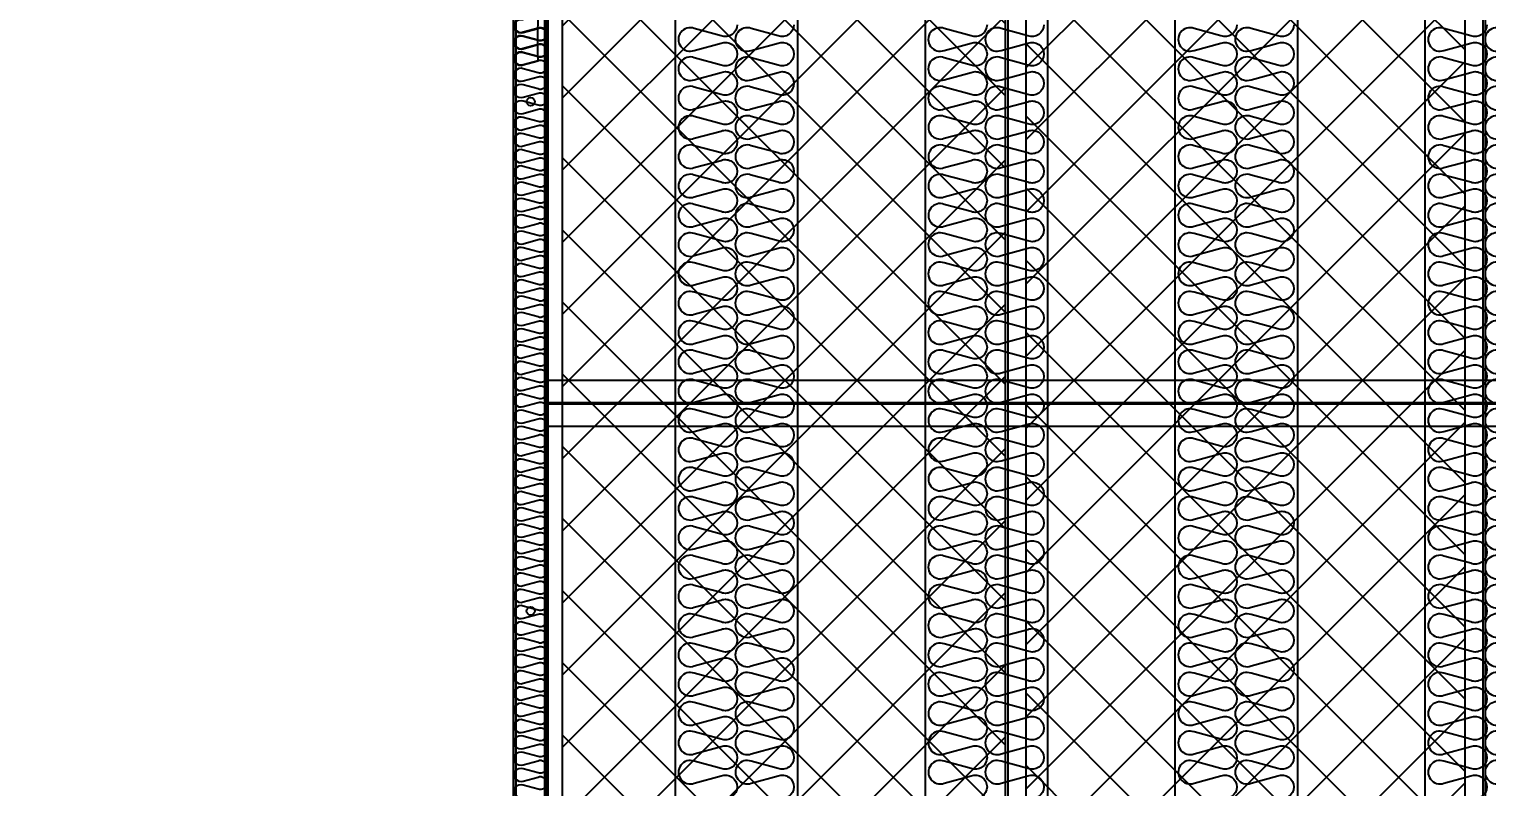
# Model space of a CAD drawing. Header units: millimetres. Extents: x 2773 to 32180, y 2797 to 23592.
# Drawn here: x 21079 to 22864, y 10615 to 11543 of the extents above; entities that cross this region are included whole.
import ezdxf

# ---------------------------------------------------------------- set-up
doc = ezdxf.new("R2010")
doc.units = ezdxf.units.MM
doc.layers.add('SMS', color=220, linetype='Continuous')
doc.layers.add('냉각탑_dim', color=1, linetype='Continuous')
doc.styles.add('HY울릉도L', font='')
doc.styles.get('HY울릉도L').set_extended_font_data('HY울릉도L')
doc.dimstyles.new('성지DIM', dxfattribs={"dimtxt": 3.5, "dimasz": 3, "dimexe": 1, "dimexo": 2.5, "dimgap": 2, "dimtad": 1, "dimdec": 0, "dimzin": 3, "dimdsep": 46, "dimtxsty": 'HY울릉도L', "dimblk": 'ARCHTICK', "dimcen": -2, "dimclrd": 256, "dimclre": 256, "dimclrt": 7, "dimadec": 0, "dimazin": 0, "dimtfac": 1, "dimtdec": 0, "dimtofl": 0, "dimtmove": 0, "dimatfit": 3, "dimfxl": 1, "dimtolj": 1, "dimtzin": 0, "dimlwe": -1, "dimarcsym": 0})

# ---------------------------------------------------------------- blocks, each defined once
blk = doc.blocks.new('_ArchTick')
at = {"color": 0, "linetype": 'ByBlock', "const_width": 0.15}
blk.add_lwpolyline([(-0.5, -0.5), (0.5, 0.5)], dxfattribs=at)
blk = doc.blocks.new('*D654')
at = {"layer": 'Defpoints', "color": 0, "transparency": 16777216}
for p in [(21671.6, 12522.9), (20924.1, 9522.9), (21671.6, 9522.9)]:
    blk.add_point(p, dxfattribs=at)
at = {"layer": '냉각탑_dim', "transparency": 16777216}
for p, q in [((21571.6, 12522.9), (20884.1, 12522.9)), ((21571.6, 9522.9), (20884.1, 9522.9))]:
    blk.add_line(p, q, dxfattribs=at)
at = {"layer": '냉각탑_dim', "lineweight": -2, "transparency": 16777216}
blk.add_line((20924.1, 12522.9), (20924.1, 9522.9), dxfattribs=at)
at = {"layer": '냉각탑_dim', "lineweight": -2, "transparency": 16777216, "xscale": 120, "yscale": 120, "zscale": 120}
for p, rotation in [((20924.1, 12522.9), 90), ((20924.1, 9522.9), 270)]:
    blk.add_blockref('_ArchTick', p, dxfattribs=dict(at, rotation=rotation))
at = {"layer": '냉각탑_dim', "color": 7, "transparency": 16777216, "insert": (20774.1, 11022.9), "char_height": 140, "attachment_point": 5, "rotation": 90, "style": 'HY울릉도L'}
blk.add_mtext('\\A1;3000', dxfattribs=at)
blk = doc.blocks.new('2')
at = {"ltscale": 500}
h = blk.add_hatch(dxfattribs=at)
h.set_pattern_fill('ANSI37', color=251, scale=500)
h.set_pattern_definition([(45, (-5528.933, -2985.436), (-44.19417, 44.19417), []), (135, (-5528.933, -2985.436), (-44.19417, -44.19417), [])])
h.paths.add_polyline_path([(22273.9, 12458.4), (21731.1, 12458.4), (21731.1, 9625.4), (22273.9, 9625.4)])
h = blk.add_hatch(dxfattribs=at)
h.set_pattern_fill('ANSI37', color=251, scale=500)
h.set_pattern_definition([(45, (-5351.933, -2985.436), (-44.19417, 44.19417), []), (135, (-5351.933, -2985.436), (-44.19417, -44.19417), [])])
h.paths.add_polyline_path([(22836.5, 12458.4), (22298.9, 12458.4), (22298.9, 9625.4), (22836.5, 9625.4)])
for p, q in [((21671.6, 12522.9), (21671.6, 9522.9)), ((21671.6, 12166.6), (21671.6, 9979.2)), ((21709.8, 12166.6), (21709.8, 9979.2)), ((21709.8, 11112.8), (24633.4, 11112.8)), ((21709.8, 11085.6), (24633.4, 11085.6)), ((21709.8, 11083.7), (24633.4, 11083.7)), ((21709.8, 11056.5), (24633.4, 11056.5))]:
    blk.add_line(p, q)
at = {"color": 7}
for p, q in [((21671.6, 12522.9), (21671.6, 9522.9)), ((21713.6, 12522.9), (21713.6, 9602.9)), ((21869.6, 12481.1), (21869.6, 9602.9)), ((22019.6, 12481.1), (22019.6, 9602.9)), ((22175.6, 12481.1), (22175.6, 9602.9)), ((22325.6, 12481.1), (22325.6, 9602.9)), ((22481.6, 12481.1), (22481.6, 9602.9)), ((22631.6, 12481.1), (22631.6, 9602.9)), ((22787.6, 12481.1), (22787.6, 9602.9))]:
    blk.add_line(p, q, dxfattribs=at)
at = {"color": 251, "ltscale": 500}
for p, q in [((21674.6, 12519.9), (21674.6, 9563.9)), ((22861.6, 12519.9), (22861.6, 9563.9)), ((21711.1, 12483.4), (21711.1, 9600.4)), ((21713.6, 12480.9), (21713.6, 9602.9)), ((21731.1, 12480.9), (21731.1, 9602.9)), ((22836.5, 12480.9), (22836.5, 9602.9)), ((22858.5, 12480.9), (22858.5, 9602.9)), ((22273.9, 12458.4), (22273.9, 9625.4)), ((22276.9, 12458.4), (22276.9, 9625.4)), ((22298.9, 12458.4), (22298.9, 9625.4))]:
    blk.add_line(p, q, dxfattribs=at)
at = {"ltscale": 500, "elevation": 0}
blk.add_lwpolyline([(21671.6, 12231.9), (24671.6, 12231.9), (24671.6, 9522.8), (21671.6, 9522.8)], close=True, dxfattribs=at)
at = {"color": 251, "ltscale": 500}
for centre in [(21692.6, 11453.9), (21692.6, 10829.9)]:
    blk.add_circle(centre, 5, dxfattribs=at)
at = {"layer": 'SMS', "color": 5}
for points in [[(21945.5, 11548.2, -0.524856), (21926, 11534.8), (21893.1, 11543.7, 1.449198), (21893.1, 11516.8), (21926, 11525.7, -0.524856), (21945.5, 11512.3, -0.524856), (21926, 11498.9), (21893.1, 11507.8, 1.449198), (21893.1, 11480.9), (21926, 11489.8, -0.524856), (21945.5, 11476.4, -0.524856), (21926, 11462.9), (21893.1, 11471.9, 1.449198), (21893.1, 11445), (21926, 11453.9, -0.524856), (21945.5, 11440.5, -0.524856), (21926, 11427), (21893.1, 11435.9, 1.449198), (21893.1, 11409.1), (21926, 11418, -0.524856), (21945.5, 11404.6, -0.524856), (21926, 11391.1), (21893.1, 11400, 1.449198), (21893.1, 11373.2), (21926, 11382.1, -0.524856), (21945.5, 11368.6, -0.524856), (21926, 11355.2), (21893.1, 11364.1, 1.449198), (21893.1, 11337.3), (21926, 11346.2, -0.524856), (21945.5, 11332.7, -0.524856), (21926, 11319.3), (21893.1, 11328.2, 1.449198), (21893.1, 11301.4), (21926, 11310.3, -0.524856), (21945.5, 11296.8, -0.524856), (21926, 11283.4), (21893.1, 11292.3, 1.449198), (21893.1, 11265.4), (21926, 11274.3, -0.524856), (21945.5, 11260.9, -0.524856), (21926, 11247.5), (21893.1, 11256.4, 1.449198), (21893.1, 11229.5), (21926, 11238.4, -0.524856), (21945.5, 11225, -0.417249), (21931, 11210.6)], [(22015.1, 11548.2, -0.524856), (21995.6, 11534.8), (21962.8, 11543.7, 1.449198), (21962.8, 11516.8), (21995.6, 11525.7, -0.524856), (22015.1, 11512.3, -0.524856), (21995.6, 11498.9), (21962.8, 11507.8, 1.449198), (21962.8, 11480.9), (21995.6, 11489.8, -0.524856), (22015.1, 11476.4, -0.524856), (21995.6, 11462.9), (21962.8, 11471.9, 1.449198), (21962.8, 11445), (21995.6, 11453.9, -0.524856), (22015.1, 11440.5, -0.524856), (21995.6, 11427), (21962.8, 11435.9, 1.449198), (21962.8, 11409.1), (21995.6, 11418, -0.524856), (22015.1, 11404.6, -0.524856), (21995.6, 11391.1), (21962.8, 11400, 1.449198), (21962.8, 11373.2), (21995.6, 11382.1, -0.524856), (22015.1, 11368.6, -0.524856), (21995.6, 11355.2), (21962.8, 11364.1, 1.449198), (21962.8, 11337.3), (21995.6, 11346.2, -0.524856), (22015.1, 11332.7, -0.524856), (21995.6, 11319.3), (21962.8, 11328.2, 1.449198), (21962.8, 11301.4), (21995.6, 11310.3, -0.524856), (22015.1, 11296.8, -0.524856), (21995.6, 11283.4), (21962.8, 11292.3, 1.449198), (21962.8, 11265.4), (21995.6, 11274.3, -0.524856), (22015.1, 11260.9, -0.524856), (21995.6, 11247.5), (21962.8, 11256.4, 1.449198), (21962.8, 11229.5), (21995.6, 11238.4, -0.524856), (22015.1, 11225, -0.417249), (22000.6, 11210.6)], [(22251.5, 11548.2, -0.524856), (22232, 11534.8), (22199.1, 11543.7, 1.449198), (22199.1, 11516.8), (22232, 11525.7, -0.524856), (22251.5, 11512.3, -0.524856), (22232, 11498.9), (22199.1, 11507.8, 1.449198), (22199.1, 11480.9), (22232, 11489.8, -0.524856), (22251.5, 11476.4, -0.524856), (22232, 11462.9), (22199.1, 11471.9, 1.449198), (22199.1, 11445), (22232, 11453.9, -0.524856), (22251.5, 11440.5, -0.524856), (22232, 11427), (22199.1, 11435.9, 1.449198), (22199.1, 11409.1), (22232, 11418, -0.524856), (22251.5, 11404.6, -0.524856), (22232, 11391.1), (22199.1, 11400, 1.449198), (22199.1, 11373.2), (22232, 11382.1, -0.524856), (22251.5, 11368.6, -0.524856), (22232, 11355.2), (22199.1, 11364.1, 1.449198), (22199.1, 11337.3), (22232, 11346.2, -0.524856), (22251.5, 11332.7, -0.524856), (22232, 11319.3), (22199.1, 11328.2, 1.449198), (22199.1, 11301.4), (22232, 11310.3, -0.524856), (22251.5, 11296.8, -0.524856), (22232, 11283.4), (22199.1, 11292.3, 1.449198), (22199.1, 11265.4), (22232, 11274.3, -0.524856), (22251.5, 11260.9, -0.524856), (22232, 11247.5), (22199.1, 11256.4, 1.449198), (22199.1, 11229.5), (22232, 11238.4, -0.524856), (22251.5, 11225, -0.417249), (22237, 11210.6)], [(22321.1, 11548.2, -0.524856), (22301.6, 11534.8), (22268.8, 11543.7, 1.449198), (22268.8, 11516.8), (22301.6, 11525.7, -0.524856), (22321.1, 11512.3, -0.524856), (22301.6, 11498.9), (22268.8, 11507.8, 1.449198), (22268.8, 11480.9), (22301.6, 11489.8, -0.524856), (22321.1, 11476.4, -0.524856), (22301.6, 11462.9), (22268.8, 11471.9, 1.449198), (22268.8, 11445), (22301.6, 11453.9, -0.524856), (22321.1, 11440.5, -0.524856), (22301.6, 11427), (22268.8, 11435.9, 1.449198), (22268.8, 11409.1), (22301.6, 11418, -0.524856), (22321.1, 11404.6, -0.524856), (22301.6, 11391.1), (22268.8, 11400, 1.449198), (22268.8, 11373.2), (22301.6, 11382.1, -0.524856), (22321.1, 11368.6, -0.524856), (22301.6, 11355.2), (22268.8, 11364.1, 1.449198), (22268.8, 11337.3), (22301.6, 11346.2, -0.524856), (22321.1, 11332.7, -0.524856), (22301.6, 11319.3), (22268.8, 11328.2, 1.449198), (22268.8, 11301.4), (22301.6, 11310.3, -0.524856), (22321.1, 11296.8, -0.524856), (22301.6, 11283.4), (22268.8, 11292.3, 1.449198), (22268.8, 11265.4), (22301.6, 11274.3, -0.524856), (22321.1, 11260.9, -0.524856), (22301.6, 11247.5), (22268.8, 11256.4, 1.449198), (22268.8, 11229.5), (22301.6, 11238.4, -0.524856), (22321.1, 11225, -0.417249), (22306.6, 11210.6)], [(22557.5, 11548.2, -0.524856), (22538, 11534.8), (22505.1, 11543.7, 1.449198), (22505.1, 11516.8), (22538, 11525.7, -0.524856), (22557.5, 11512.3, -0.524856), (22538, 11498.9), (22505.1, 11507.8, 1.449198), (22505.1, 11480.9), (22538, 11489.8, -0.524856), (22557.5, 11476.4, -0.524856), (22538, 11462.9), (22505.1, 11471.9, 1.449198), (22505.1, 11445), (22538, 11453.9, -0.524856), (22557.5, 11440.5, -0.524856), (22538, 11427), (22505.1, 11435.9, 1.449198), (22505.1, 11409.1), (22538, 11418, -0.524856), (22557.5, 11404.6, -0.524856), (22538, 11391.1), (22505.1, 11400, 1.449198), (22505.1, 11373.2), (22538, 11382.1, -0.524856), (22557.5, 11368.6, -0.524856), (22538, 11355.2), (22505.1, 11364.1, 1.449198), (22505.1, 11337.3), (22538, 11346.2, -0.524856), (22557.5, 11332.7, -0.524856), (22538, 11319.3), (22505.1, 11328.2, 1.449198), (22505.1, 11301.4), (22538, 11310.3, -0.524856), (22557.5, 11296.8, -0.524856), (22538, 11283.4), (22505.1, 11292.3, 1.449198), (22505.1, 11265.4), (22538, 11274.3, -0.524856), (22557.5, 11260.9, -0.524856), (22538, 11247.5), (22505.1, 11256.4, 1.449198), (22505.1, 11229.5), (22538, 11238.4, -0.524856), (22557.5, 11225, -0.417249), (22543, 11210.6)], [(22627.1, 11548.2, -0.524856), (22607.6, 11534.8), (22574.8, 11543.7, 1.449198), (22574.8, 11516.8), (22607.6, 11525.7, -0.524856), (22627.1, 11512.3, -0.524856), (22607.6, 11498.9), (22574.8, 11507.8, 1.449198), (22574.8, 11480.9), (22607.6, 11489.8, -0.524856), (22627.1, 11476.4, -0.524856), (22607.6, 11462.9), (22574.8, 11471.9, 1.449198), (22574.8, 11445), (22607.6, 11453.9, -0.524856), (22627.1, 11440.5, -0.524856), (22607.6, 11427), (22574.8, 11435.9, 1.449198), (22574.8, 11409.1), (22607.6, 11418, -0.524856), (22627.1, 11404.6, -0.524856), (22607.6, 11391.1), (22574.8, 11400, 1.449198), (22574.8, 11373.2), (22607.6, 11382.1, -0.524856), (22627.1, 11368.6, -0.524856), (22607.6, 11355.2), (22574.8, 11364.1, 1.449198), (22574.8, 11337.3), (22607.6, 11346.2, -0.524856), (22627.1, 11332.7, -0.524856), (22607.6, 11319.3), (22574.8, 11328.2, 1.449198), (22574.8, 11301.4), (22607.6, 11310.3, -0.524856), (22627.1, 11296.8, -0.524856), (22607.6, 11283.4), (22574.8, 11292.3, 1.449198), (22574.8, 11265.4), (22607.6, 11274.3, -0.524856), (22627.1, 11260.9, -0.524856), (22607.6, 11247.5), (22574.8, 11256.4, 1.449198), (22574.8, 11229.5), (22607.6, 11238.4, -0.524856), (22627.1, 11225, -0.417249), (22612.6, 11210.6)], [(22863.5, 11548.2, -0.524856), (22844, 11534.8), (22811.1, 11543.7, 1.449198), (22811.1, 11516.8), (22844, 11525.7, -0.524856), (22863.5, 11512.3, -0.524856), (22844, 11498.9), (22811.1, 11507.8, 1.449198), (22811.1, 11480.9), (22844, 11489.8, -0.524856), (22863.5, 11476.4, -0.524856), (22844, 11462.9), (22811.1, 11471.9, 1.449198), (22811.1, 11445), (22844, 11453.9, -0.524856), (22863.5, 11440.5, -0.524856), (22844, 11427), (22811.1, 11435.9, 1.449198), (22811.1, 11409.1), (22844, 11418, -0.524856), (22863.5, 11404.6, -0.524856), (22844, 11391.1), (22811.1, 11400, 1.449198), (22811.1, 11373.2), (22844, 11382.1, -0.524856), (22863.5, 11368.6, -0.524856), (22844, 11355.2), (22811.1, 11364.1, 1.449198), (22811.1, 11337.3), (22844, 11346.2, -0.524856), (22863.5, 11332.7, -0.524856), (22844, 11319.3), (22811.1, 11328.2, 1.449198), (22811.1, 11301.4), (22844, 11310.3, -0.524856), (22863.5, 11296.8, -0.524856), (22844, 11283.4), (22811.1, 11292.3, 1.449198), (22811.1, 11265.4), (22844, 11274.3, -0.524856), (22863.5, 11260.9, -0.524856), (22844, 11247.5), (22811.1, 11256.4, 1.449198), (22811.1, 11229.5), (22844, 11238.4, -0.524856), (22863.5, 11225, -0.417249), (22849, 11210.6)], [(22880.8, 11543.7, 1.449198), (22880.8, 11516.8)], [(22880.8, 11507.8, 1.449198), (22880.8, 11480.9)], [(22880.8, 11471.9, 1.449198), (22880.8, 11445)], [(22880.8, 11435.9, 1.449198), (22880.8, 11409.1)], [(22880.8, 11400, 1.449198), (22880.8, 11373.2)], [(22880.8, 11364.1, 1.449198), (22880.8, 11337.3)], [(22880.8, 11328.2, 1.449198), (22880.8, 11301.4)], [(22880.8, 11292.3, 1.449198), (22880.8, 11265.4)], [(22880.8, 11256.4, 1.449198), (22880.8, 11229.5)], [(21683.4, 11553.8, 1.449198), (21683.4, 11538.9), (21701.7, 11543.8, -0.524856), (21712.5, 11536.3, -0.524856), (21701.7, 11528.9), (21683.4, 11533.8, 1.449198), (21683.4, 11518.9), (21701.7, 11523.9, -0.524856), (21712.5, 11516.4, -0.524856), (21701.7, 11508.9), (21683.4, 11513.9, 1.449198), (21683.4, 11499), (21701.7, 11503.9, -0.035756), (21712.5, 11696.4, -0.524856)], [(21683.4, 11554.3, 1.449198), (21683.4, 11539.4), (21701.7, 11544.3, -0.524856), (21712.5, 11536.8, -0.524856), (21701.7, 11529.4), (21683.4, 11534.3, 1.449198), (21683.4, 11519.4), (21701.7, 11524.4, -0.524856), (21712.5, 11516.9, -0.524856), (21701.7, 11509.4), (21683.4, 11514.4, 1.449198), (21683.4, 11499.5), (21701.7, 11504.4, -0.524856), (21712.5, 11496.9, -0.524856), (21701.7, 11489.5), (21683.4, 11494.4, 1.449198), (21683.4, 11479.5), (21701.7, 11484.5, -0.524856), (21712.5, 11477, -0.524856), (21701.7, 11469.5), (21683.4, 11474.5, 1.449198), (21683.4, 11459.6), (21701.7, 11464.5, -0.524856), (21712.5, 11457, -0.524856), (21701.7, 11449.6), (21683.4, 11454.5, 1.449198), (21683.4, 11439.6), (21701.7, 11444.6, -0.524856), (21712.5, 11437.1, -0.524856), (21701.7, 11429.6), (21683.4, 11434.6, 1.449198), (21683.4, 11419.7), (21701.7, 11424.6, -0.524856), (21712.5, 11417.1, -0.524856), (21701.7, 11409.7), (21683.4, 11414.6, 1.449198), (21683.4, 11399.7), (21701.7, 11404.7, -0.524856), (21712.5, 11397.2, -0.524856), (21701.7, 11389.7), (21683.4, 11394.7, 1.449198), (21683.4, 11379.8), (21701.7, 11384.7, -0.524856), (21712.5, 11377.2, -0.417249), (21704.4, 11369.3)], [(21672.9, 11385.2, 0.446849), (21683.4, 11379.8), (21701.7, 11384.7, -0.524856), (21712.5, 11377.2, -0.524856), (21701.7, 11369.8), (21683.4, 11374.7, 1.449198), (21683.4, 11359.8), (21701.7, 11364.8, -0.524856), (21712.5, 11357.3, -0.524856), (21701.7, 11349.8), (21683.4, 11354.8, 1.449198), (21683.4, 11339.9), (21701.7, 11344.8, -0.524856), (21712.5, 11337.3, -0.524856), (21701.7, 11329.9), (21683.4, 11334.8, 1.449198), (21683.4, 11319.9), (21701.7, 11324.9, -0.524856), (21712.5, 11317.4, -0.524856), (21701.7, 11309.9), (21683.4, 11314.9, 1.449198), (21683.4, 11300), (21701.7, 11304.9, -0.524856), (21712.5, 11297.4, -0.524856), (21701.7, 11290), (21683.4, 11294.9, 1.449198), (21683.4, 11280), (21701.7, 11285, -0.524856), (21712.5, 11277.5, -0.524856), (21701.7, 11270), (21683.4, 11275, 1.449198), (21683.4, 11260.1), (21701.7, 11265, -0.524856), (21712.5, 11257.5, -0.524856), (21701.7, 11250.1), (21683.4, 11255, 1.449198), (21683.4, 11240.1), (21701.7, 11245.1, -0.524856), (21712.5, 11237.6, -0.524856), (21701.7, 11230.1), (21683.4, 11235.1, 1.449198), (21683.4, 11220.2), (21701.7, 11225.1, -0.524856), (21712.5, 11217.6, -0.524856), (21701.7, 11210.2), (21683.4, 11215.1, 1.449198), (21683.4, 11200.2), (21701.7, 11205.2, -0.524856), (21712.5, 11197.7, -0.524856), (21701.7, 11190.2), (21683.4, 11195.2, 1.449198), (21683.4, 11180.3), (21701.7, 11185.2, -0.524856), (21712.5, 11177.7, -0.524856), (21701.7, 11170.3), (21683.4, 11175.2, 1.449198), (21683.4, 11160.3), (21701.7, 11165.3, -0.524856), (21712.5, 11157.8, -0.524856), (21701.7, 11150.3), (21683.4, 11155.3, 1.449198), (21683.4, 11140.4), (21701.7, 11145.3, -0.524856), (21712.5, 11137.8, -0.524856), (21701.7, 11130.4), (21683.4, 11135.3, 1.449198), (21683.4, 11120.4), (21701.7, 11125.4, -0.524856), (21712.5, 11117.9, -0.524856), (21701.7, 11110.4), (21683.4, 11115.4, 1.449198), (21683.4, 11100.5), (21701.7, 11105.4, -0.524856), (21712.5, 11097.9, -0.524856), (21701.7, 11090.5), (21683.4, 11095.4, 1.449198), (21683.4, 11080.5), (21701.7, 11085.5, -0.524856), (21712.5, 11078, -0.524856), (21701.7, 11070.5), (21683.4, 11075.5, 1.449198), (21683.4, 11060.6), (21701.7, 11065.5, -0.524856), (21712.5, 11058, -0.524856), (21701.7, 11050.6), (21683.4, 11055.5, 1.449198), (21683.4, 11040.6), (21701.7, 11045.6, -0.524856), (21712.5, 11038.1, -0.524856), (21701.7, 11030.6), (21683.4, 11035.6, 1.449198), (21683.4, 11020.7), (21701.7, 11025.6, -0.524856), (21712.5, 11018.1, -0.524856), (21701.7, 11010.7), (21683.4, 11015.6, 1.449198), (21683.4, 11000.7), (21701.7, 11005.7, -0.524856), (21712.5, 10998.2, -0.524856), (21701.7, 10990.7), (21683.4, 10995.7, 1.449198), (21683.4, 10980.8), (21701.7, 10985.7, -0.524856), (21712.5, 10978.2, -0.524856), (21701.7, 10970.8), (21683.4, 10975.7, 1.449198), (21683.4, 10960.8), (21701.7, 10965.8, -0.524856), (21712.5, 10958.3, -0.524856), (21701.7, 10950.8), (21683.4, 10955.8, 1.449198), (21683.4, 10940.9), (21701.7, 10945.8, -0.524856), (21712.5, 10938.3, -0.524856), (21701.7, 10930.9), (21683.4, 10935.8, 1.449198), (21683.4, 10920.9), (21701.7, 10925.9, -0.524856), (21712.5, 10918.4, -0.524856), (21701.7, 10910.9), (21683.4, 10915.9, 1.449198), (21683.4, 10901), (21701.7, 10905.9, -0.524856), (21712.5, 10898.4, -0.524856), (21701.7, 10891), (21683.4, 10895.9, 1.449198), (21683.4, 10881), (21701.7, 10886, -0.524856), (21712.5, 10878.5, -0.524856), (21701.7, 10871), (21683.4, 10876, 1.449198), (21683.4, 10861.1), (21701.7, 10866, -0.524856), (21712.5, 10858.5, -0.524856), (21701.7, 10851.1), (21683.4, 10856, 1.449198), (21683.4, 10841.1), (21701.7, 10846.1, -0.524856), (21712.5, 10838.6, -0.524856), (21701.7, 10831.1), (21683.4, 10836.1, 1.449198), (21683.4, 10821.2), (21701.7, 10826.1, -0.524856), (21712.5, 10818.6, -0.524856), (21701.7, 10811.2), (21683.4, 10816.1, 1.449198), (21683.4, 10801.2), (21701.7, 10806.2, -0.524856), (21712.5, 10798.7, -0.417249), (21704.4, 10790.7)], [(21874.1, 11239.4, 0.446849), (21893.1, 11229.5), (21926, 11238.4, -0.524856), (21945.5, 11225, -0.524856), (21926, 11211.6), (21893.1, 11220.5, 1.449198), (21893.1, 11193.6), (21926, 11202.5, -0.524856), (21945.5, 11189.1, -0.524856), (21926, 11175.7), (21893.1, 11184.6, 1.449198), (21893.1, 11157.7), (21926, 11166.6, -0.524856), (21945.5, 11153.2, -0.524856), (21926, 11139.8), (21893.1, 11148.7, 1.449198), (21893.1, 11121.8), (21926, 11130.7, -0.524856), (21945.5, 11117.3, -0.524856), (21926, 11103.8), (21893.1, 11112.8, 1.449198), (21893.1, 11085.9), (21926, 11094.8, -0.524856), (21945.5, 11081.4, -0.524856), (21926, 11067.9), (21893.1, 11076.8, 1.449198), (21893.1, 11050), (21926, 11058.9, -0.524856), (21945.5, 11045.5, -0.524856), (21926, 11032), (21893.1, 11040.9, 1.449198), (21893.1, 11014.1), (21926, 11023, -0.524856), (21945.5, 11009.5, -0.524856), (21926, 10996.1), (21893.1, 11005, 1.449198), (21893.1, 10978.2), (21926, 10987.1, -0.524856), (21945.5, 10973.6, -0.524856), (21926, 10960.2), (21893.1, 10969.1, 1.449198), (21893.1, 10942.3), (21926, 10951.2, -0.524856), (21945.5, 10937.7, -0.524856), (21926, 10924.3), (21893.1, 10933.2, 1.449198), (21893.1, 10906.3), (21926, 10915.2, -0.524856), (21945.5, 10901.8, -0.524856), (21926, 10888.4), (21893.1, 10897.3, 1.449198), (21893.1, 10870.4), (21926, 10879.3, -0.524856), (21945.5, 10865.9, -0.524856), (21926, 10852.5), (21893.1, 10861.4, 1.449198), (21893.1, 10834.5), (21926, 10843.4, -0.524856), (21945.5, 10830, -0.524856), (21926, 10816.6), (21893.1, 10825.5, 1.449198), (21893.1, 10798.6), (21926, 10807.5, -0.524856), (21945.5, 10794.1, -0.524856), (21926, 10780.7), (21893.1, 10789.6, 1.449198), (21893.1, 10762.7), (21926, 10771.6, -0.524856), (21945.5, 10758.2, -0.524856), (21926, 10744.7), (21893.1, 10753.7, 1.449198), (21893.1, 10726.8), (21926, 10735.7, -0.524856), (21945.5, 10722.3, -0.524856), (21926, 10708.8), (21893.1, 10717.7, 1.449198), (21893.1, 10690.9), (21926, 10699.8, -0.524856), (21945.5, 10686.4, -0.524856), (21926, 10672.9), (21893.1, 10681.8, 1.449198), (21893.1, 10655), (21926, 10663.9, -0.524856), (21945.5, 10650.4, -0.524856), (21926, 10637), (21893.1, 10645.9, 1.449198), (21893.1, 10619.1), (21926, 10628, -0.524856), (21945.5, 10614.5, -0.524856), (21926, 10601.1)], [(21943.7, 11239.4, 0.446849), (21962.8, 11229.5), (21995.6, 11238.4, -0.524856), (22015.1, 11225, -0.524856), (21995.6, 11211.6), (21962.8, 11220.5, 1.449198), (21962.8, 11193.6), (21995.6, 11202.5, -0.524856), (22015.1, 11189.1, -0.524856), (21995.6, 11175.7), (21962.8, 11184.6, 1.449198), (21962.8, 11157.7), (21995.6, 11166.6, -0.524856), (22015.1, 11153.2, -0.524856), (21995.6, 11139.8), (21962.8, 11148.7, 1.449198), (21962.8, 11121.8), (21995.6, 11130.7, -0.524856), (22015.1, 11117.3, -0.524856), (21995.6, 11103.8), (21962.8, 11112.8, 1.449198), (21962.8, 11085.9), (21995.6, 11094.8, -0.524856), (22015.1, 11081.4, -0.524856), (21995.6, 11067.9), (21962.8, 11076.8, 1.449198), (21962.8, 11050), (21995.6, 11058.9, -0.524856), (22015.1, 11045.5, -0.524856), (21995.6, 11032), (21962.8, 11040.9, 1.449198), (21962.8, 11014.1), (21995.6, 11023, -0.524856), (22015.1, 11009.5, -0.524856), (21995.6, 10996.1), (21962.8, 11005, 1.449198), (21962.8, 10978.2), (21995.6, 10987.1, -0.524856), (22015.1, 10973.6, -0.524856), (21995.6, 10960.2), (21962.8, 10969.1, 1.449198), (21962.8, 10942.3), (21995.6, 10951.2, -0.524856), (22015.1, 10937.7, -0.524856), (21995.6, 10924.3), (21962.8, 10933.2, 1.449198), (21962.8, 10906.3), (21995.6, 10915.2, -0.524856), (22015.1, 10901.8, -0.524856), (21995.6, 10888.4), (21962.8, 10897.3, 1.449198), (21962.8, 10870.4), (21995.6, 10879.3, -0.524856), (22015.1, 10865.9, -0.524856), (21995.6, 10852.5), (21962.8, 10861.4, 1.449198), (21962.8, 10834.5), (21995.6, 10843.4, -0.524856), (22015.1, 10830, -0.524856), (21995.6, 10816.6), (21962.8, 10825.5, 1.449198), (21962.8, 10798.6), (21995.6, 10807.5, -0.524856), (22015.1, 10794.1, -0.524856), (21995.6, 10780.7), (21962.8, 10789.6, 1.449198), (21962.8, 10762.7), (21995.6, 10771.6, -0.524856), (22015.1, 10758.2, -0.524856), (21995.6, 10744.7), (21962.8, 10753.7, 1.449198), (21962.8, 10726.8), (21995.6, 10735.7, -0.524856), (22015.1, 10722.3, -0.524856), (21995.6, 10708.8), (21962.8, 10717.7, 1.449198), (21962.8, 10690.9), (21995.6, 10699.8, -0.524856), (22015.1, 10686.4, -0.524856), (21995.6, 10672.9), (21962.8, 10681.8, 1.449198), (21962.8, 10655), (21995.6, 10663.9, -0.524856), (22015.1, 10650.4, -0.524856), (21995.6, 10637), (21962.8, 10645.9, 1.449198), (21962.8, 10619.1), (21995.6, 10628, -0.524856), (22015.1, 10614.5, -0.524856), (21995.6, 10601.1)], [(22180.1, 11239.4, 0.446849), (22199.1, 11229.5), (22232, 11238.4, -0.524856), (22251.5, 11225, -0.524856), (22232, 11211.6), (22199.1, 11220.5, 1.449198), (22199.1, 11193.6), (22232, 11202.5, -0.524856), (22251.5, 11189.1, -0.524856), (22232, 11175.7), (22199.1, 11184.6, 1.449198), (22199.1, 11157.7), (22232, 11166.6, -0.524856), (22251.5, 11153.2, -0.524856), (22232, 11139.8), (22199.1, 11148.7, 1.449198), (22199.1, 11121.8), (22232, 11130.7, -0.524856), (22251.5, 11117.3, -0.524856), (22232, 11103.8), (22199.1, 11112.8, 1.449198), (22199.1, 11085.9), (22232, 11094.8, -0.524856), (22251.5, 11081.4, -0.524856), (22232, 11067.9), (22199.1, 11076.8, 1.449198), (22199.1, 11050), (22232, 11058.9, -0.524856), (22251.5, 11045.5, -0.524856), (22232, 11032), (22199.1, 11040.9, 1.449198), (22199.1, 11014.1), (22232, 11023, -0.524856), (22251.5, 11009.5, -0.524856), (22232, 10996.1), (22199.1, 11005, 1.449198), (22199.1, 10978.2), (22232, 10987.1, -0.524856), (22251.5, 10973.6, -0.524856), (22232, 10960.2), (22199.1, 10969.1, 1.449198), (22199.1, 10942.3), (22232, 10951.2, -0.524856), (22251.5, 10937.7, -0.524856), (22232, 10924.3), (22199.1, 10933.2, 1.449198), (22199.1, 10906.3), (22232, 10915.2, -0.524856), (22251.5, 10901.8, -0.524856), (22232, 10888.4), (22199.1, 10897.3, 1.449198), (22199.1, 10870.4), (22232, 10879.3, -0.524856), (22251.5, 10865.9, -0.524856), (22232, 10852.5), (22199.1, 10861.4, 1.449198), (22199.1, 10834.5), (22232, 10843.4, -0.524856), (22251.5, 10830, -0.524856), (22232, 10816.6), (22199.1, 10825.5, 1.449198), (22199.1, 10798.6), (22232, 10807.5, -0.524856), (22251.5, 10794.1, -0.524856), (22232, 10780.7), (22199.1, 10789.6, 1.449198), (22199.1, 10762.7), (22232, 10771.6, -0.524856), (22251.5, 10758.2, -0.524856), (22232, 10744.7), (22199.1, 10753.7, 1.449198), (22199.1, 10726.8), (22232, 10735.7, -0.524856), (22251.5, 10722.3, -0.524856), (22232, 10708.8), (22199.1, 10717.7, 1.449198), (22199.1, 10690.9), (22232, 10699.8, -0.524856), (22251.5, 10686.4, -0.524856), (22232, 10672.9), (22199.1, 10681.8, 1.449198), (22199.1, 10655), (22232, 10663.9, -0.524856), (22251.5, 10650.4, -0.524856), (22232, 10637), (22199.1, 10645.9, 1.449198), (22199.1, 10619.1), (22232, 10628, -0.524856), (22251.5, 10614.5, -0.524856), (22232, 10601.1)], [(22249.7, 11239.4, 0.446849), (22268.8, 11229.5), (22301.6, 11238.4, -0.524856), (22321.1, 11225, -0.524856), (22301.6, 11211.6), (22268.8, 11220.5, 1.449198), (22268.8, 11193.6), (22301.6, 11202.5, -0.524856), (22321.1, 11189.1, -0.524856), (22301.6, 11175.7), (22268.8, 11184.6, 1.449198), (22268.8, 11157.7), (22301.6, 11166.6, -0.524856), (22321.1, 11153.2, -0.524856), (22301.6, 11139.8), (22268.8, 11148.7, 1.449198), (22268.8, 11121.8), (22301.6, 11130.7, -0.524856), (22321.1, 11117.3, -0.524856), (22301.6, 11103.8), (22268.8, 11112.8, 1.449198), (22268.8, 11085.9), (22301.6, 11094.8, -0.524856), (22321.1, 11081.4, -0.524856), (22301.6, 11067.9), (22268.8, 11076.8, 1.449198), (22268.8, 11050), (22301.6, 11058.9, -0.524856), (22321.1, 11045.5, -0.524856), (22301.6, 11032), (22268.8, 11040.9, 1.449198), (22268.8, 11014.1), (22301.6, 11023, -0.524856), (22321.1, 11009.5, -0.524856), (22301.6, 10996.1), (22268.8, 11005, 1.449198), (22268.8, 10978.2), (22301.6, 10987.1, -0.524856), (22321.1, 10973.6, -0.524856), (22301.6, 10960.2), (22268.8, 10969.1, 1.449198), (22268.8, 10942.3), (22301.6, 10951.2, -0.524856), (22321.1, 10937.7, -0.524856), (22301.6, 10924.3), (22268.8, 10933.2, 1.449198), (22268.8, 10906.3), (22301.6, 10915.2, -0.524856), (22321.1, 10901.8, -0.524856), (22301.6, 10888.4), (22268.8, 10897.3, 1.449198), (22268.8, 10870.4), (22301.6, 10879.3, -0.524856), (22321.1, 10865.9, -0.524856), (22301.6, 10852.5), (22268.8, 10861.4, 1.449198), (22268.8, 10834.5), (22301.6, 10843.4, -0.524856), (22321.1, 10830, -0.524856), (22301.6, 10816.6), (22268.8, 10825.5, 1.449198), (22268.8, 10798.6), (22301.6, 10807.5, -0.524856), (22321.1, 10794.1, -0.524856), (22301.6, 10780.7), (22268.8, 10789.6, 1.449198), (22268.8, 10762.7), (22301.6, 10771.6, -0.524856), (22321.1, 10758.2, -0.524856), (22301.6, 10744.7), (22268.8, 10753.7, 1.449198), (22268.8, 10726.8), (22301.6, 10735.7, -0.524856), (22321.1, 10722.3, -0.524856), (22301.6, 10708.8), (22268.8, 10717.7, 1.449198), (22268.8, 10690.9), (22301.6, 10699.8, -0.524856), (22321.1, 10686.4, -0.524856), (22301.6, 10672.9), (22268.8, 10681.8, 1.449198), (22268.8, 10655), (22301.6, 10663.9, -0.524856), (22321.1, 10650.4, -0.524856), (22301.6, 10637), (22268.8, 10645.9, 1.449198), (22268.8, 10619.1), (22301.6, 10628, -0.524856), (22321.1, 10614.5, -0.524856), (22301.6, 10601.1)], [(22486.1, 11239.4, 0.446849), (22505.1, 11229.5), (22538, 11238.4, -0.524856), (22557.5, 11225, -0.524856), (22538, 11211.6), (22505.1, 11220.5, 1.449198), (22505.1, 11193.6), (22538, 11202.5, -0.524856), (22557.5, 11189.1, -0.524856), (22538, 11175.7), (22505.1, 11184.6, 1.449198), (22505.1, 11157.7), (22538, 11166.6, -0.524856), (22557.5, 11153.2, -0.524856), (22538, 11139.8), (22505.1, 11148.7, 1.449198), (22505.1, 11121.8), (22538, 11130.7, -0.524856), (22557.5, 11117.3, -0.524856), (22538, 11103.8), (22505.1, 11112.8, 1.449198), (22505.1, 11085.9), (22538, 11094.8, -0.524856), (22557.5, 11081.4, -0.524856), (22538, 11067.9), (22505.1, 11076.8, 1.449198), (22505.1, 11050), (22538, 11058.9, -0.524856), (22557.5, 11045.5, -0.524856), (22538, 11032), (22505.1, 11040.9, 1.449198), (22505.1, 11014.1), (22538, 11023, -0.524856), (22557.5, 11009.5, -0.524856), (22538, 10996.1), (22505.1, 11005, 1.449198), (22505.1, 10978.2), (22538, 10987.1, -0.524856), (22557.5, 10973.6, -0.524856), (22538, 10960.2), (22505.1, 10969.1, 1.449198), (22505.1, 10942.3), (22538, 10951.2, -0.524856), (22557.5, 10937.7, -0.524856), (22538, 10924.3), (22505.1, 10933.2, 1.449198), (22505.1, 10906.3), (22538, 10915.2, -0.524856), (22557.5, 10901.8, -0.524856), (22538, 10888.4), (22505.1, 10897.3, 1.449198), (22505.1, 10870.4), (22538, 10879.3, -0.524856), (22557.5, 10865.9, -0.524856), (22538, 10852.5), (22505.1, 10861.4, 1.449198), (22505.1, 10834.5), (22538, 10843.4, -0.524856), (22557.5, 10830, -0.524856), (22538, 10816.6), (22505.1, 10825.5, 1.449198), (22505.1, 10798.6), (22538, 10807.5, -0.524856), (22557.5, 10794.1, -0.524856), (22538, 10780.7), (22505.1, 10789.6, 1.449198), (22505.1, 10762.7), (22538, 10771.6, -0.524856), (22557.5, 10758.2, -0.524856), (22538, 10744.7), (22505.1, 10753.7, 1.449198), (22505.1, 10726.8), (22538, 10735.7, -0.524856), (22557.5, 10722.3, -0.524856), (22538, 10708.8), (22505.1, 10717.7, 1.449198), (22505.1, 10690.9), (22538, 10699.8, -0.524856), (22557.5, 10686.4, -0.524856), (22538, 10672.9), (22505.1, 10681.8, 1.449198), (22505.1, 10655), (22538, 10663.9, -0.524856), (22557.5, 10650.4, -0.524856), (22538, 10637), (22505.1, 10645.9, 1.449198), (22505.1, 10619.1), (22538, 10628, -0.524856), (22557.5, 10614.5, -0.524856), (22538, 10601.1)], [(22555.7, 11239.4, 0.446849), (22574.8, 11229.5), (22607.6, 11238.4, -0.524856), (22627.1, 11225, -0.524856), (22607.6, 11211.6), (22574.8, 11220.5, 1.449198), (22574.8, 11193.6), (22607.6, 11202.5, -0.524856), (22627.1, 11189.1, -0.524856), (22607.6, 11175.7), (22574.8, 11184.6, 1.449198), (22574.8, 11157.7), (22607.6, 11166.6, -0.524856), (22627.1, 11153.2, -0.524856), (22607.6, 11139.8), (22574.8, 11148.7, 1.449198), (22574.8, 11121.8), (22607.6, 11130.7, -0.524856), (22627.1, 11117.3, -0.524856), (22607.6, 11103.8), (22574.8, 11112.8, 1.449198), (22574.8, 11085.9), (22607.6, 11094.8, -0.524856), (22627.1, 11081.4, -0.524856), (22607.6, 11067.9), (22574.8, 11076.8, 1.449198), (22574.8, 11050), (22607.6, 11058.9, -0.524856), (22627.1, 11045.5, -0.524856), (22607.6, 11032), (22574.8, 11040.9, 1.449198), (22574.8, 11014.1), (22607.6, 11023, -0.524856), (22627.1, 11009.5, -0.524856), (22607.6, 10996.1), (22574.8, 11005, 1.449198), (22574.8, 10978.2), (22607.6, 10987.1, -0.524856), (22627.1, 10973.6, -0.524856), (22607.6, 10960.2), (22574.8, 10969.1, 1.449198), (22574.8, 10942.3), (22607.6, 10951.2, -0.524856), (22627.1, 10937.7, -0.524856), (22607.6, 10924.3), (22574.8, 10933.2, 1.449198), (22574.8, 10906.3), (22607.6, 10915.2, -0.524856), (22627.1, 10901.8, -0.524856), (22607.6, 10888.4), (22574.8, 10897.3, 1.449198), (22574.8, 10870.4), (22607.6, 10879.3, -0.524856), (22627.1, 10865.9, -0.524856), (22607.6, 10852.5), (22574.8, 10861.4, 1.449198), (22574.8, 10834.5), (22607.6, 10843.4, -0.524856), (22627.1, 10830, -0.524856), (22607.6, 10816.6), (22574.8, 10825.5, 1.449198), (22574.8, 10798.6), (22607.6, 10807.5, -0.524856), (22627.1, 10794.1, -0.524856), (22607.6, 10780.7), (22574.8, 10789.6, 1.449198), (22574.8, 10762.7), (22607.6, 10771.6, -0.524856), (22627.1, 10758.2, -0.524856), (22607.6, 10744.7), (22574.8, 10753.7, 1.449198), (22574.8, 10726.8), (22607.6, 10735.7, -0.524856), (22627.1, 10722.3, -0.524856), (22607.6, 10708.8), (22574.8, 10717.7, 1.449198), (22574.8, 10690.9), (22607.6, 10699.8, -0.524856), (22627.1, 10686.4, -0.524856), (22607.6, 10672.9), (22574.8, 10681.8, 1.449198), (22574.8, 10655), (22607.6, 10663.9, -0.524856), (22627.1, 10650.4, -0.524856), (22607.6, 10637), (22574.8, 10645.9, 1.449198), (22574.8, 10619.1), (22607.6, 10628, -0.524856), (22627.1, 10614.5, -0.524856), (22607.6, 10601.1)], [(22792.1, 11239.4, 0.446849), (22811.1, 11229.5), (22844, 11238.4, -0.524856), (22863.5, 11225, -0.524856), (22844, 11211.6), (22811.1, 11220.5, 1.449198), (22811.1, 11193.6), (22844, 11202.5, -0.524856), (22863.5, 11189.1, -0.524856), (22844, 11175.7), (22811.1, 11184.6, 1.449198), (22811.1, 11157.7), (22844, 11166.6, -0.524856), (22863.5, 11153.2, -0.524856), (22844, 11139.8), (22811.1, 11148.7, 1.449198), (22811.1, 11121.8), (22844, 11130.7, -0.524856), (22863.5, 11117.3, -0.524856), (22844, 11103.8), (22811.1, 11112.8, 1.449198), (22811.1, 11085.9), (22844, 11094.8, -0.524856), (22863.5, 11081.4, -0.524856), (22844, 11067.9), (22811.1, 11076.8, 1.449198), (22811.1, 11050), (22844, 11058.9, -0.524856), (22863.5, 11045.5, -0.524856), (22844, 11032), (22811.1, 11040.9, 1.449198), (22811.1, 11014.1), (22844, 11023, -0.524856), (22863.5, 11009.5, -0.524856), (22844, 10996.1), (22811.1, 11005, 1.449198), (22811.1, 10978.2), (22844, 10987.1, -0.524856), (22863.5, 10973.6, -0.524856), (22844, 10960.2), (22811.1, 10969.1, 1.449198), (22811.1, 10942.3), (22844, 10951.2, -0.524856), (22863.5, 10937.7, -0.524856), (22844, 10924.3), (22811.1, 10933.2, 1.449198), (22811.1, 10906.3), (22844, 10915.2, -0.524856), (22863.5, 10901.8, -0.524856), (22844, 10888.4), (22811.1, 10897.3, 1.449198), (22811.1, 10870.4), (22844, 10879.3, -0.524856), (22863.5, 10865.9, -0.524856), (22844, 10852.5), (22811.1, 10861.4, 1.449198), (22811.1, 10834.5), (22844, 10843.4, -0.524856), (22863.5, 10830, -0.524856), (22844, 10816.6), (22811.1, 10825.5, 1.449198), (22811.1, 10798.6), (22844, 10807.5, -0.524856), (22863.5, 10794.1, -0.524856), (22844, 10780.7), (22811.1, 10789.6, 1.449198), (22811.1, 10762.7), (22844, 10771.6, -0.524856), (22863.5, 10758.2, -0.524856), (22844, 10744.7), (22811.1, 10753.7, 1.449198), (22811.1, 10726.8), (22844, 10735.7, -0.524856), (22863.5, 10722.3, -0.524856), (22844, 10708.8), (22811.1, 10717.7, 1.449198), (22811.1, 10690.9), (22844, 10699.8, -0.524856), (22863.5, 10686.4, -0.524856), (22844, 10672.9), (22811.1, 10681.8, 1.449198), (22811.1, 10655), (22844, 10663.9, -0.524856), (22863.5, 10650.4, -0.524856), (22844, 10637), (22811.1, 10645.9, 1.449198), (22811.1, 10619.1), (22844, 10628, -0.524856), (22863.5, 10614.5, -0.524856), (22844, 10601.1)], [(22861.7, 11239.4, 0.446849), (22880.8, 11229.5)], [(22880.8, 11220.5, 1.449198), (22880.8, 11193.6)], [(22880.8, 11184.6, 1.449198), (22880.8, 11157.7)], [(22880.8, 11148.7, 1.449198), (22880.8, 11121.8)], [(22880.8, 11112.8, 1.449198), (22880.8, 11085.9)], [(22880.8, 11076.8, 1.449198), (22880.8, 11050)], [(22880.8, 11040.9, 1.449198), (22880.8, 11014.1)], [(22880.8, 11005, 1.449198), (22880.8, 10978.2)], [(22880.8, 10969.1, 1.449198), (22880.8, 10942.3)], [(22880.8, 10933.2, 1.449198), (22880.8, 10906.3)], [(22880.8, 10897.3, 1.449198), (22880.8, 10870.4)], [(22880.8, 10861.4, 1.449198), (22880.8, 10834.5)], [(22880.8, 10825.5, 1.449198), (22880.8, 10798.6)], [(22880.8, 10789.6, 1.449198), (22880.8, 10762.7)], [(22880.8, 10753.7, 1.449198), (22880.8, 10726.8)], [(22880.8, 10717.7, 1.449198), (22880.8, 10690.9)], [(22880.8, 10681.8, 1.449198), (22880.8, 10655)], [(22880.8, 10645.9, 1.449198), (22880.8, 10619.1)], [(21672.9, 10806.7, 0.446849), (21683.4, 10801.2), (21701.7, 10806.2, -0.524856), (21712.5, 10798.7, -0.524856), (21701.7, 10791.2), (21683.4, 10796.2, 1.449198), (21683.4, 10781.3), (21701.7, 10786.2, -0.524856), (21712.5, 10778.7, -0.524856), (21701.7, 10771.3), (21683.4, 10776.2, 1.449198), (21683.4, 10761.3), (21701.7, 10766.3, -0.524856), (21712.5, 10758.8, -0.524856), (21701.7, 10751.3), (21683.4, 10756.3, 1.449198), (21683.4, 10741.4), (21701.7, 10746.3, -0.524856), (21712.5, 10738.8, -0.524856), (21701.7, 10731.4), (21683.4, 10736.3, 1.449198), (21683.4, 10721.4), (21701.7, 10726.4, -0.524856), (21712.5, 10718.9, -0.524856), (21701.7, 10711.4), (21683.4, 10716.4, 1.449198), (21683.4, 10701.5), (21701.7, 10706.4, -0.524856), (21712.5, 10698.9, -0.524856), (21701.7, 10691.5), (21683.4, 10696.4, 1.449198), (21683.4, 10681.5), (21701.7, 10686.5, -0.524856), (21712.5, 10679, -0.524856), (21701.7, 10671.5), (21683.4, 10676.5, 1.449198), (21683.4, 10661.6), (21701.7, 10666.5, -0.524856), (21712.5, 10659, -0.524856), (21701.7, 10651.6), (21683.4, 10656.5, 1.449198), (21683.4, 10641.6), (21701.7, 10646.6, -0.524856), (21712.5, 10639.1, -0.524856), (21701.7, 10631.6), (21683.4, 10636.6, 1.449198), (21683.4, 10621.7), (21701.7, 10626.6, -0.524856), (21712.5, 10619.1, -0.524856), (21701.7, 10611.7), (21683.4, 10616.6, 1.449198), (21683.4, 10601.7)]]:
    blk.add_lwpolyline(points, format="xyb", dxfattribs=at)

msp = doc.modelspace()

# ---------------------------------------------------------------- block references
msp.add_blockref('2', (0, 0))

# ---------------------------------------------------------------- dimensions: what is measured, and where the dimension line sits
at = {"layer": '냉각탑_dim'}
dim = msp.add_linear_dim(base=(20924.1, 9522.9), p1=(21671.6, 12522.9), p2=(21671.6, 9522.9), angle=90, dimstyle='성지DIM', override={"dimscale": 40}, dxfattribs=at)
dim.commit()
dim.dimension.update_dxf_attribs({"geometry": '*D654', "text_midpoint": (20774.1, 11022.9)})

doc.saveas('drawing.dxf')
